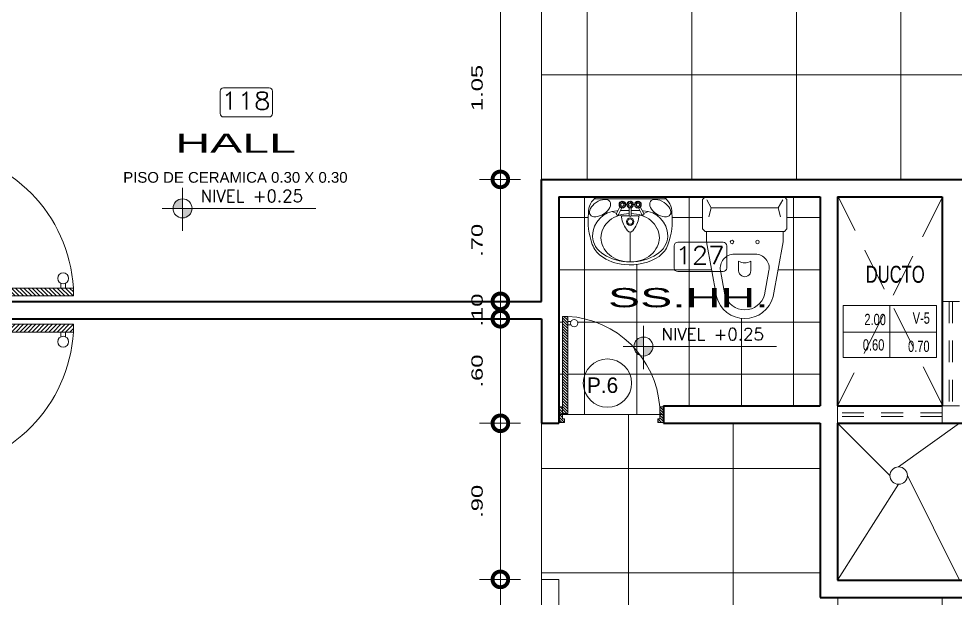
# Model space of a CAD drawing. Header units: inches. Extents: x 155.3 to 248.5, y 20.6 to 88.6.
# Drawn here: x 229.99 to 235.37, y 71.01 to 74.34 of the extents above; entities that cross this region are included whole.
import ezdxf
from ezdxf.enums import TextEntityAlignment as Align

# ---------------------------------------------------------------- set-up
doc = ezdxf.new("R2010")
doc.units = ezdxf.units.IN
doc.header["$MEASUREMENT"] = 0
doc.linetypes.add('CONTINUA', pattern=[0])
doc.linetypes.add('HIDDEN', pattern=[0.375, 0.25, -0.125])
for name, color, linetype in [('COTAS', 252, 'Continuous'), ('MOBILIARIO', 252, 'Continuous'), ('MURO', 7, 'Continuous'), ('PROYECCIONES', 252, 'Continuous'), ('PUERTAS', 23, 'Continuous'), ('TEXTOS PLANTA', 7, 'Continuous'), ('TEXTURAS', 251, 'Continuous'), ('VENTANAS', 40, 'Continuous')]:
    doc.layers.add(name, color=color, linetype=linetype)
doc.styles.add('Celso', font='swissel.ttf', dxfattribs={"width": 1.5})
doc.styles.add('ROMANS', font='romans', dxfattribs={"width": 1.1, "height": 1})
doc.styles.get("Standard").update_dxf_attribs({"font": 'arial.ttf'})
doc.dimstyles.new('PLANTA 1-50', dxfattribs={"dimtxt": 0.065, "dimasz": 0.18, "dimexe": 0.12, "dimexo": 0.12, "dimgap": 0.1, "dimtad": 2, "dimzin": 4, "dimdsep": 46, "dimtxsty": 'Celso', "dimblk": 'DOTSMALL', "dimcen": 0.065, "dimdle": 0.05, "dimclrd": 14, "dimclre": 251, "dimclrt": 256, "dimaunit": 1, "dimadec": 4, "dimazin": 1, "dimtfac": 1, "dimtix": 1, "dimtmove": 0, "dimatfit": 3, "dimldrblk": 'DOTSMALL', "dimfxl": 1, "dimlwd": 9, "dimlwe": 9, "dimarcsym": 0})
pattern_1 = [(315, (-96.529859, 5.184583), (-0.013258252, -0.013258252), [])]

# ---------------------------------------------------------------- blocks, each defined once
blk = doc.blocks.new('A$C2D8C4AFF')
at = {"lineweight": 0}
h = blk.add_hatch(dxfattribs=at)
h.set_pattern_fill('ANSI31', color=8, scale=0.15, angle=17, style=0)
h.set_pattern_definition(pattern_1)
h.paths.add_polyline_path([(0.035, 0.865), (0, 0.865), (0, 1.015), (0.055, 1.015), (0.055, 0.98), (0.035, 0.98)])
h = blk.add_hatch(dxfattribs=at)
h.set_pattern_fill('ANSI31', color=8, scale=0.15, angle=17, style=0)
h.set_pattern_definition(pattern_1)
h.paths.add_polyline_path([(1, 0.865), (0.965, 0.865), (0.965, 0.93), (0.965, 0.98), (0.945, 0.98), (0.945, 1.015), (1, 1.015)])
h = blk.add_hatch(dxfattribs=at)
h.set_pattern_fill('ANSI31', color=8, scale=0.15, angle=17, style=0)
h.set_pattern_definition(pattern_1)
h.paths.add_polyline_path([(0.965, 0), (0.915, 0), (0.915, 0.93), (0.965, 0.93)])
at = {"color": 32, "lineweight": 0}
for p, q in [((0, 0.865), (0, 1.015)), ((0.055, 1.015), (0, 1.015)), ((0.035, 0.865), (0.035, 0.98)), ((0.055, 0.98), (0.035, 0.98)), ((0.055, 0.98), (0.055, 1.015)), ((1, 1.015), (0.945, 1.015)), ((0.945, 0.98), (0.945, 1.015)), ((0.965, 0.98), (0.945, 0.98)), ((0.965, 0.865), (0.965, 0.98)), ((1, 0.865), (1, 1.015)), ((0.915, 0.93), (0.965, 0.93)), ((0.915, 0.93), (0.915, 0)), ((0.965, 0.93), (0.965, 0)), ((0, 0.865), (0.035, 0.865)), ((0.965, 0.865), (1, 0.865)), ((0.915, 0), (0.965, 0))]:
    blk.add_line(p, q, dxfattribs=at)
at = {"lineweight": 0}
for p, q in [((0.885, 0.08), (0.915, 0.08)), ((0.885, 0.05), (0.915, 0.05))]:
    blk.add_line(p, q, dxfattribs=at)
blk.add_circle((0.8534, 0.065), 0.035, dxfattribs=at)
blk.add_arc((0.9698, 0.9359), 0.9375, 184.33543, 266.64957, dxfattribs=at)
blk = doc.blocks.new('A$C073B50C9')
at = {"color": 40, "lineweight": 0}
for p, q in [((0, 0.47), (0.015, 0.485)), ((0.015, 0.485), (0.184, 0.485)), ((0.199, 0.47), (0.184, 0.485)), ((0, 0.015), (0, 0.47)), ((0.064, 0.435), (0.0173, 0.4605)), ((0.064, 0.435), (0.1155, 0.4484)), ((0.064, 0.05), (0.064, 0.435)), ((0.199, 0.015), (0.199, 0.47)), ((0.259, 0.4625), (0.199, 0.4625)), ((0.259, 0.4625), (0.5727, 0.405)), ((0.4234, 0.3815), (0.5619, 0.3562)), ((0.329, 0.1822), (0.329, 0.3028)), ((0.369, 0.2775), (0.424, 0.2775)), ((0.369, 0.2075), (0.424, 0.2075)), ((0.4234, 0.1035), (0.5619, 0.1288)), ((0.259, 0.0225), (0.5727, 0.08)), ((0, 0.015), (0.015, 0)), ((0.015, 0), (0.184, 0)), ((0.064, 0.05), (0.0173, 0.0245)), ((0.064, 0.05), (0.1155, 0.0366)), ((0.199, 0.015), (0.184, 0)), ((0.259, 0.0225), (0.199, 0.0225))]:
    blk.add_line(p, q, dxfattribs=at)
for centre in [(0.259, 0.3155), (0.259, 0.1695)]:
    blk.add_circle(centre, 0.01, dxfattribs=at)
for centre, radius, start, end in [((0.409, 0.3028), 0.08, 79.6164, 180), ((0.5313, 0.2425), 0.1677, 284.3033, 75.6967), ((0.5313, 0.2425), 0.1177, 285.0627, 74.9373), ((0.3127, 0.2425), 0.0663, 328.1092, 31.8908), ((0.424, 0.2425), 0.035, 270, 90), ((0.409, 0.1822), 0.08, 180, 280.3836)]:
    blk.add_arc(centre, radius, start, end, dxfattribs=at)
blk = doc.blocks.new('A$C304B3ECD')
at = {"color": 40, "lineweight": 0}
for p, q in [((0.2417, 0.3094), (0.2417, 0.3736)), ((0.2417, 0.2558), (0.2417, 0.3094)), ((0.0255, 0.2282), (0.0255, 0.2237)), ((0.2417, 0.2021), (0.2417, 0.2558)), ((0.458, 0.2282), (0.458, 0.2237)), ((0.1931, 0.1108), (0.1744, 0.1013)), ((0.1979, 0.1087), (0.2364, 0.1087)), ((0.247, 0.1087), (0.2856, 0.1087)), ((0.2904, 0.1108), (0.309, 0.1013)), ((0.1639, 0.096), (0.1391, 0.0834)), ((0.1833, 0.0584), (0.1636, 0.0966)), ((0.1741, 0.102), (0.1938, 0.0638)), ((0.1889, 0.05), (0.1807, 0.0552)), ((0.1941, 0.0539), (0.1912, 0.0632)), ((0.2006, 0.0536), (0.2043, 0.0625)), ((0.2344, 0.0509), (0.227, 0.0572)), ((0.2358, 0.1061), (0.2358, 0.0631)), ((0.2401, 0.0542), (0.2384, 0.0637)), ((0.2465, 0.0531), (0.2513, 0.0615)), ((0.2476, 0.0631), (0.2476, 0.1061)), ((0.2828, 0.0536), (0.2791, 0.0625)), ((0.2894, 0.0539), (0.2922, 0.0632)), ((0.3094, 0.102), (0.2897, 0.0638)), ((0.2946, 0.05), (0.3027, 0.0552)), ((0.3002, 0.0584), (0.3199, 0.0966)), ((0.3196, 0.096), (0.3443, 0.0834)), ((0.0493, 0), (0.4342, 0)), ((0.1874, 0.0436), (0.1778, 0.0424)), ((0.1904, 0.0378), (0.1839, 0.0307)), ((0.1965, 0.0352), (0.196, 0.0256)), ((0.2027, 0.0372), (0.2086, 0.0295)), ((0.2054, 0.0492), (0.214, 0.0536)), ((0.2062, 0.0427), (0.2157, 0.0406)), ((0.2322, 0.0448), (0.2225, 0.0448)), ((0.2344, 0.0387), (0.227, 0.0324)), ((0.2401, 0.0354), (0.2384, 0.0258)), ((0.2465, 0.0365), (0.2513, 0.0281)), ((0.2507, 0.0481), (0.2598, 0.0514)), ((0.2507, 0.0415), (0.2598, 0.0382)), ((0.2772, 0.0427), (0.2678, 0.0406)), ((0.278, 0.0492), (0.2694, 0.0536)), ((0.2807, 0.0372), (0.2749, 0.0295)), ((0.287, 0.0352), (0.2875, 0.0256)), ((0.293, 0.0378), (0.2996, 0.0307)), ((0.296, 0.0436), (0.3056, 0.0424))]:
    blk.add_line(p, q, dxfattribs=at)
at = {"color": 40, "linetype": 'Continuous', "lineweight": 0}
blk.add_line((0.037, 0.0116), (0.4465, 0.0116), dxfattribs=at)
at = {"color": 40, "lineweight": 0}
for centre, radius in [((0.2417, 0.1422), 0.0217), ((0.2417, 0.1422), 0.0152), ((0.1969, 0.0448), 0.0192), ((0.1969, 0.0448), 0.00955), ((0.2417, 0.0448), 0.0192), ((0.2417, 0.0448), 0.00955), ((0.2865, 0.0448), 0.0192), ((0.2865, 0.0448), 0.0184), ((0.2865, 0.0448), 0.00955), ((0.1969, 0.0448), 0.00879), ((0.2417, 0.0448), 0.00879), ((0.2865, 0.0448), 0.00879)]:
    blk.add_circle(centre, radius, dxfattribs=at)
for centre, radius, start, end in [((0.1571, 0.2265), 0.1408, 125.1623, 159.7316), ((0.3266, 0.2259), 0.1408, 20.125, 53.8027), ((0.4063, 0.1344), 0.4065, 159.7316, 185.8167), ((0.0771, 0.1344), 0.4065, 354.1833, 20.125), ((0.1715, 0.2259), 0.1461, 180.8633, 267.9153), ((0.3119, 0.2259), 0.1461, 272.0847, 359.1367), ((0.3545, 0.0906), 0.1649, 140.7046, 171.1857), ((0.2417, 0.1829), 0.0192, 39.2954, 140.7046), ((0.129, 0.0906), 0.1649, 8.8143, 39.2954), ((0.1979, 0.115), 0.00639, 172.4409, 270), ((0.2417, 0.1061), 0.0059, 0, 180), ((0.2856, 0.115), 0.00639, 270, 7.5591), ((0.1121, 0.0905), 0.1101, 178.564, 235.2403), ((0.1688, 0.0993), 0.0059, 27.2616, 207.2616), ((0.2248, 0.9222), 0.8444, 266.0203, 266.4396), ((0.1526, 0.0548), 0.0281, 333.7434, 0.7798), ((0.1694, 0.081), 0.0281, 293.7434, 320.7798), ((0.2248, 0.9222), 0.8444, 267.3672, 270.7496), ((0.1991, 0.0902), 0.0281, 253.7434, 280.7798), ((0.2278, 0.0782), 0.0281, 213.7434, 240.7798), ((0.199, 0.0603), 0.0281, 326.4818, 353.5182), ((0.219, 0.0842), 0.0281, 286.4818, 313.5182), ((0.2496, 0.0896), 0.0281, 246.4818, 273.5182), ((0.2586, 0.9222), 0.8444, 269.2504, 272.6328), ((0.2765, 0.074), 0.0281, 206.4818, 233.5182), ((0.2557, 0.0782), 0.0281, 299.2202, 326.2566), ((0.2844, 0.0902), 0.0281, 259.2202, 286.2566), ((0.314, 0.081), 0.0281, 219.2202, 246.2566), ((0.3309, 0.0548), 0.0281, 179.2202, 206.2566), ((0.3146, 0.0993), 0.0059, 332.7384, 152.7384), ((0.2586, 0.9222), 0.8444, 273.5604, 273.9797), ((0.3714, 0.0905), 0.1101, 304.7597, 1.436), ((0.1565, 0.024), 0.0281, 13.7434, 40.7798), ((0.1793, 0.0029), 0.0281, 53.7434, 80.7798), ((0.2104, 0.0014), 0.0281, 93.7434, 120.7798), ((0.2351, 0.0202), 0.0281, 133.7434, 160.7798), ((0.242, 0.0505), 0.0281, 173.7434, 200.7798), ((0.199, 0.0292), 0.0281, 6.4818, 33.5182), ((0.219, 0.0054), 0.0281, 46.4818, 73.5182), ((0.2496, 0), 0.0281, 86.4818, 113.5182), ((0.2765, 0.0156), 0.0281, 126.4818, 153.5182), ((0.2872, 0.0448), 0.0281, 166.4818, 193.5182), ((0.2414, 0.0505), 0.0281, 339.2202, 6.2566), ((0.2483, 0.0202), 0.0281, 19.2202, 46.2566), ((0.273, 0.0014), 0.0281, 59.2202, 86.2566), ((0.3041, 0.0029), 0.0281, 99.2202, 126.2566), ((0.3269, 0.024), 0.0281, 139.2202, 166.2566)]:
    blk.add_arc(centre, radius, start, end, dxfattribs=at)
at = {"color": 40, "linetype": 'Continuous', "lineweight": 0}
for centre, radius, start, end in [((0.2148, 0.222), 0.1439, 129.6136, 153.414), ((0.2311, 0.2023), 0.1695, 108.9234, 129.6136), ((0.2417, 0.1713), 0.2023, 90, 108.9234), ((0.2417, 0.1713), 0.2023, 71.0766, 90), ((0.2523, 0.2023), 0.1695, 50.3864, 71.0766), ((0.2687, 0.222), 0.1439, 26.586, 50.3864), ((0.1896, 0.2346), 0.1158, 153.4141, 179.9999), ((0.2939, 0.2346), 0.1158, 0.0001, 26.5859), ((0.1896, 0.2346), 0.1158, 180, 206.5859), ((0.2939, 0.2346), 0.1158, 333.4141, 360), ((0.2148, 0.2472), 0.1439, 206.586, 230.3864), ((0.2687, 0.2472), 0.1439, 309.6136, 333.414), ((0.2311, 0.2669), 0.1695, 230.3864, 251.0766), ((0.2523, 0.2669), 0.1695, 288.9234, 309.6136), ((0.2417, 0.2979), 0.2023, 251.0766, 268.3294), ((0.2417, 0.2979), 0.2023, 271.6706, 288.9234)]:
    blk.add_arc(centre, radius, start, end, dxfattribs=at)
at = {"color": 40, "lineweight": 0, "extrusion": (0, 0, -1)}
blk.add_ellipse((0.2417, 0.2251), major_axis=(0.2163, 0), ratio=0.686274, start_param=3.162657, end_param=6.262121, dxfattribs=at)
at = {"color": 40, "linetype": 'Continuous', "lineweight": 0, "extrusion": (0, 0, -1)}
blk.add_ellipse((0.0688, 0.065), major_axis=(-0.0569, 0.0373), ratio=0.582158, start_param=3.141593, end_param=9.424778, dxfattribs=at)
at = {"color": 40, "linetype": 'Continuous', "lineweight": 0}
blk.add_ellipse((0.4146, 0.065), major_axis=(0.0569, 0.0373), ratio=0.582158, start_param=1.570796326794912, end_param=7.853981633974498, dxfattribs=at)
at = {"color": 40, "lineweight": 0}
blk.add_open_spline([(0.076, 0.3416), (0.1277, 0.378), (0.2029, 0.3959), (0.3252, 0.3838), (0.3734, 0.366), (0.4097, 0.3395)], degree=3, knots=[3.907004, 3.907004, 3.907004, 3.907004, 4.855717, 4.855717, 5.532923, 5.532923, 5.532923, 5.532923], dxfattribs=at)
blk = doc.blocks.new('_DotSmall')
at = {"color": 0, "linetype": 'ByBlock', "lineweight": 0, "const_width": 0.5}
blk.add_lwpolyline([(-0.0625, 0, 1), (0.0625, 0, 1)], format="xyb", close=True, dxfattribs=at)
blk = doc.blocks.new('*D426')
at = {"layer": 'COTAS', "color": 14, "linetype": 'CONTINUA', "lineweight": 9, "transparency": 16777216}
blk.add_line((232.757, 69.973), (232.757, 71.173), dxfattribs=at)
at = {"layer": 'COTAS', "color": 251, "linetype": 'Continuous', "lineweight": 9, "transparency": 16777216}
blk.add_line((232.8727, 71.123), (232.637, 71.123), dxfattribs=at)
at = {"layer": 'COTAS', "color": 251, "linetype": 'CONTINUA', "lineweight": 9, "transparency": 16777216}
blk.add_line((232.8727, 70.023), (232.637, 70.023), dxfattribs=at)
at = {"layer": 'Defpoints', "color": 0, "lineweight": 0, "transparency": 16777216}
for p in [(232.757, 71.123), (232.9927, 71.123), (232.9927, 70.023)]:
    blk.add_point(p, dxfattribs=at)
at = {"layer": 'COTAS', "color": 14, "lineweight": 9, "transparency": 16777216, "xscale": 0.18, "yscale": 0.18, "zscale": 0.18}
for p, rotation in [((232.757, 71.123), 90), ((232.757, 70.023), 270)]:
    blk.add_blockref('_DotSmall', p, dxfattribs=dict(at, rotation=rotation))
at = {"layer": 'COTAS', "lineweight": 0, "transparency": 16777216, "insert": (232.6236, 70.573), "char_height": 0.065, "attachment_point": 5, "rotation": 90, "style": 'Celso'}
blk.add_mtext('1.10', dxfattribs=at)
blk = doc.blocks.new('*D427')
at = {"layer": 'COTAS', "color": 14, "linetype": 'CONTINUA', "lineweight": 9, "transparency": 16777216}
blk.add_line((232.757, 71.073), (232.757, 72.0689), dxfattribs=at)
at = {"layer": 'COTAS', "color": 251, "linetype": 'Continuous', "lineweight": 9, "transparency": 16777216}
blk.add_line((232.8727, 72.0189), (232.637, 72.0189), dxfattribs=at)
at = {"layer": 'COTAS', "color": 251, "linetype": 'CONTINUA', "lineweight": 9, "transparency": 16777216}
blk.add_line((232.8727, 71.123), (232.637, 71.123), dxfattribs=at)
at = {"layer": 'Defpoints', "color": 0, "lineweight": 0, "transparency": 16777216}
for p in [(232.757, 72.0189), (232.9927, 72.0189), (232.9927, 71.123)]:
    blk.add_point(p, dxfattribs=at)
at = {"layer": 'COTAS', "color": 14, "lineweight": 9, "transparency": 16777216, "xscale": 0.18, "yscale": 0.18, "zscale": 0.18}
for p, rotation in [((232.757, 72.0189), 90), ((232.757, 71.123), 270)]:
    blk.add_blockref('_DotSmall', p, dxfattribs=dict(at, rotation=rotation))
at = {"layer": 'COTAS', "lineweight": 0, "transparency": 16777216, "insert": (232.6236, 71.5709), "char_height": 0.065, "attachment_point": 5, "rotation": 90, "style": 'Celso'}
blk.add_mtext('.90', dxfattribs=at)
blk = doc.blocks.new('*D428')
at = {"layer": 'COTAS', "color": 251, "linetype": 'Continuous', "lineweight": 9, "transparency": 16777216}
blk.add_line((232.8727, 72.6189), (232.637, 72.6189), dxfattribs=at)
at = {"layer": 'COTAS', "color": 14, "linetype": 'CONTINUA', "lineweight": 9, "transparency": 16777216}
blk.add_line((232.757, 71.9689), (232.757, 72.6689), dxfattribs=at)
at = {"layer": 'COTAS', "color": 251, "linetype": 'CONTINUA', "lineweight": 9, "transparency": 16777216}
blk.add_line((232.8727, 72.0189), (232.637, 72.0189), dxfattribs=at)
at = {"layer": 'Defpoints', "color": 0, "lineweight": 0, "transparency": 16777216}
for p in [(232.757, 72.6189), (232.9927, 72.6189), (232.9927, 72.0189)]:
    blk.add_point(p, dxfattribs=at)
at = {"layer": 'COTAS', "color": 14, "lineweight": 9, "transparency": 16777216, "xscale": 0.18, "yscale": 0.18, "zscale": 0.18}
for p, rotation in [((232.757, 72.6189), 90), ((232.757, 72.0189), 270)]:
    blk.add_blockref('_DotSmall', p, dxfattribs=dict(at, rotation=rotation))
at = {"layer": 'COTAS', "lineweight": 0, "transparency": 16777216, "insert": (232.6236, 72.3189), "char_height": 0.065, "attachment_point": 5, "rotation": 90, "style": 'Celso'}
blk.add_mtext('.60', dxfattribs=at)
blk = doc.blocks.new('*D429')
at = {"layer": 'COTAS', "color": 14, "linetype": 'CONTINUA', "lineweight": 9, "transparency": 16777216}
for p, q in [((232.757, 72.7189), (232.757, 72.8989)), ((232.757, 72.6189), (232.757, 72.7189)), ((232.757, 72.6189), (232.757, 72.4389))]:
    blk.add_line(p, q, dxfattribs=at)
at = {"layer": 'COTAS', "color": 251, "linetype": 'Continuous', "lineweight": 9, "transparency": 16777216}
blk.add_line((232.8727, 72.7189), (232.637, 72.7189), dxfattribs=at)
at = {"layer": 'COTAS', "color": 251, "linetype": 'CONTINUA', "lineweight": 9, "transparency": 16777216}
blk.add_line((232.8727, 72.6189), (232.637, 72.6189), dxfattribs=at)
at = {"layer": 'Defpoints', "color": 0, "lineweight": 0, "transparency": 16777216}
for p in [(232.757, 72.7189), (232.9927, 72.7189), (232.9927, 72.6189)]:
    blk.add_point(p, dxfattribs=at)
at = {"layer": 'COTAS', "color": 14, "lineweight": 9, "transparency": 16777216, "xscale": 0.18, "yscale": 0.18, "zscale": 0.18}
for p, rotation in [((232.757, 72.7189), 270), ((232.757, 72.6189), 90)]:
    blk.add_blockref('_DotSmall', p, dxfattribs=dict(at, rotation=rotation))
at = {"layer": 'COTAS', "lineweight": 0, "transparency": 16777216, "insert": (232.6236, 72.6689), "char_height": 0.065, "attachment_point": 5, "rotation": 90, "style": 'Celso'}
blk.add_mtext('.10', dxfattribs=at)
blk = doc.blocks.new('*D430')
at = {"layer": 'COTAS', "color": 14, "linetype": 'CONTINUA', "lineweight": 9, "transparency": 16777216}
blk.add_line((232.757, 72.6689), (232.757, 73.4689), dxfattribs=at)
at = {"layer": 'COTAS', "color": 251, "linetype": 'Continuous', "lineweight": 9, "transparency": 16777216}
blk.add_line((232.8727, 73.4189), (232.637, 73.4189), dxfattribs=at)
at = {"layer": 'COTAS', "color": 251, "linetype": 'CONTINUA', "lineweight": 9, "transparency": 16777216}
blk.add_line((232.8727, 72.7189), (232.637, 72.7189), dxfattribs=at)
at = {"layer": 'Defpoints', "color": 0, "lineweight": 0, "transparency": 16777216}
for p in [(232.757, 73.4189), (232.9927, 73.4189), (232.9927, 72.7189)]:
    blk.add_point(p, dxfattribs=at)
at = {"layer": 'COTAS', "color": 14, "lineweight": 9, "transparency": 16777216, "xscale": 0.18, "yscale": 0.18, "zscale": 0.18}
for p, rotation in [((232.757, 73.4189), 90), ((232.757, 72.7189), 270)]:
    blk.add_blockref('_DotSmall', p, dxfattribs=dict(at, rotation=rotation))
at = {"layer": 'COTAS', "lineweight": 0, "transparency": 16777216, "insert": (232.6236, 73.0689), "char_height": 0.065, "attachment_point": 5, "rotation": 90, "style": 'Celso'}
blk.add_mtext('.70', dxfattribs=at)
blk = doc.blocks.new('*D431')
at = {"layer": 'COTAS', "color": 14, "linetype": 'CONTINUA', "lineweight": 9, "transparency": 16777216}
blk.add_line((232.757, 73.3689), (232.757, 74.5189), dxfattribs=at)
at = {"layer": 'COTAS', "color": 251, "linetype": 'Continuous', "lineweight": 9, "transparency": 16777216}
blk.add_line((232.8727, 74.4689), (232.637, 74.4689), dxfattribs=at)
at = {"layer": 'COTAS', "color": 251, "linetype": 'CONTINUA', "lineweight": 9, "transparency": 16777216}
blk.add_line((232.8727, 73.4189), (232.637, 73.4189), dxfattribs=at)
at = {"layer": 'Defpoints', "color": 0, "lineweight": 0, "transparency": 16777216}
for p in [(232.757, 74.4689), (232.9927, 74.4689), (232.9927, 73.4189)]:
    blk.add_point(p, dxfattribs=at)
at = {"layer": 'COTAS', "color": 14, "lineweight": 9, "transparency": 16777216, "xscale": 0.18, "yscale": 0.18, "zscale": 0.18}
for p, rotation in [((232.757, 74.4689), 90), ((232.757, 73.4189), 270)]:
    blk.add_blockref('_DotSmall', p, dxfattribs=dict(at, rotation=rotation))
at = {"layer": 'COTAS', "lineweight": 0, "transparency": 16777216, "insert": (232.6236, 73.9439), "char_height": 0.065, "attachment_point": 5, "rotation": 90, "style": 'Celso'}
blk.add_mtext('1.05', dxfattribs=at)

msp = doc.modelspace()

# ---------------------------------------------------------------- hatches: boundary and pattern name
at = {"layer": 'TEXTOS PLANTA', "lineweight": 9}
h = msp.add_hatch(color=7, dxfattribs=at)
h.paths.add_polyline_path([(230.8782, 73.2526), (230.9328, 73.2526), (230.9328, 73.3072, 0.414214)])
h.paths.add_polyline_path([(230.9328, 73.2526), (230.9328, 73.1979, 0.414214), (230.9875, 73.2526)])
h = msp.add_hatch(color=7, dxfattribs=at)
h.paths.add_polyline_path([(233.5234, 72.4596), (233.578, 72.4596), (233.578, 72.5142, 0.414214)])
h.paths.add_polyline_path([(233.578, 72.4596), (233.578, 72.405, 0.414214), (233.6326, 72.4596)])
at = {"layer": 'TEXTURAS', "lineweight": 0}
h = msp.add_hatch(dxfattribs=at)
h.set_pattern_fill('_USER', color=251, scale=0.6, angle=90, style=0, double=1, pattern_type=0)
h.set_pattern_definition([(90, (236.8556, 73.4189), (0.6, 4e-17), []), (7e-15, (236.8556, 73.4189), (7e-17, -0.6), [])])
h.paths.add_polyline_path([(235.0927, 76.1689), (235.1342, 76.1689), (235.1342, 76.197), (235.1182, 76.197), (235.1182, 76.2291), (235.8647, 76.2291), (235.8647, 76.197), (235.8486, 76.197), (235.8486, 76.1689), (235.8928, 76.1689), (235.9927, 76.1689), (236.0369, 76.1689), (236.0369, 76.197), (236.0208, 76.197), (236.0208, 76.2291), (236.7673, 76.2291), (236.7673, 76.197), (236.7513, 76.197), (236.7513, 76.1689), (236.7954, 76.1689), (236.7954, 75.5689), (236.7954, 75.5247), (236.8235, 75.5247), (236.8235, 75.5408), (236.8556, 75.5408), (236.8556, 74.7943), (236.8235, 74.7943), (236.8235, 74.8103), (236.7954, 74.8103), (236.7954, 74.7662), (236.7954, 74.0144), (236.2839, 74.0144), (236.2839, 75.3144), (235.0927, 75.3144)])
h.paths.add_polyline_path([(232.9927, 74.4689), (233.0927, 74.4689), (233.1257, 74.4739), (233.1257, 74.4949), (233.1137, 74.4949), (233.1137, 74.5189), (233.6717, 74.5189), (233.6717, 74.4949), (233.6597, 74.4949), (233.6597, 74.4739), (233.6927, 74.4739), (233.6927, 74.4689), (235.0927, 74.4689), (235.0927, 74.5689), (235.0927, 74.6019), (235.0717, 74.6019), (235.0717, 74.5899), (235.0427, 74.5899), (235.0427, 75.1479), (235.0717, 75.1479), (235.0717, 75.1359), (235.0927, 75.1359), (235.0927, 75.1689), (235.0927, 75.3144), (236.2839, 75.3144), (236.2839, 74.0144), (236.7954, 74.0144), (236.7954, 73.4189), (232.9927, 73.4189)])
h = msp.add_hatch(dxfattribs=at)
h.set_pattern_fill('_USER', color=251, scale=0.3, angle=90, style=0, double=1, pattern_type=0)
h.set_pattern_definition([(90, (397.93994, 0), (0.3, 2e-17), []), (7e-15, (397.93994, 0), (4e-17, -0.3), [])])
edge = h.paths.add_edge_path()
edge.add_line((233.0927, 73.3189), (233.3093, 73.3189))
edge.add_arc((233.3721, 73.2284), 0.1101, 484.7597, 541.436)
edge.add_arc((233.6664, 73.1844), 0.4065, 534.1833, 560.125)
edge.add_arc((233.4169, 73.093), 0.1408, 200.125, 233.8027)
edge.add_spline(control_points=[(233.3338, 72.9794), (233.3701, 72.9529), (233.4183, 72.9351), (233.5406, 72.923), (233.6158, 72.9409), (233.6675, 72.9773)], knot_values=[3.907004, 3.907004, 3.907004, 3.907004, 4.58421, 4.58421, 5.532923, 5.532923, 5.532923, 5.532923], degree=3, periodic=0)
edge.add_arc((233.5864, 73.0924), 0.1408, 305.1623, 339.7316)
edge.add_arc((233.3372, 73.1844), 0.4065, 339.7316, 365.8167)
edge.add_arc((233.6314, 73.2284), 0.1101, 358.564, 415.2403)
edge.add_line((233.6942, 73.3189), (233.9319, 73.3189))
edge.add_line((233.9319, 73.3189), (233.9169, 73.3039))
edge.add_line((233.9169, 73.3039), (233.9169, 73.1349))
edge.add_line((233.9169, 73.1349), (233.9319, 73.1199))
edge.add_line((233.9319, 73.1199), (233.9394, 73.1199))
edge.add_line((233.9394, 73.1199), (233.9394, 73.0599))
edge.add_line((233.9394, 73.0599), (233.9969, 72.7462))
edge.add_arc((234.1594, 72.7876), 0.1677, 194.3033, 345.6967)
edge.add_line((234.3219, 72.7462), (234.3794, 73.0599))
edge.add_line((234.3794, 73.0599), (234.3794, 73.1199))
edge.add_line((234.3794, 73.1199), (234.3869, 73.1199))
edge.add_line((234.3869, 73.1199), (234.4019, 73.1349))
edge.add_line((234.4019, 73.1349), (234.4019, 73.3039))
edge.add_line((234.4019, 73.3039), (234.3869, 73.3189))
edge.add_line((234.3869, 73.3189), (234.5927, 73.3189))
edge.add_line((234.5927, 73.3189), (234.5927, 72.1189))
edge.add_line((234.5927, 72.1189), (233.6927, 72.1189))
edge.add_line((233.6927, 72.1189), (233.6927, 72.1139))
edge.add_line((233.6927, 72.1139), (233.6717, 72.1139))
edge.add_arc((233.1109, 72.0714), 0.5625, 364.3354, 446.6496)
edge.add_line((233.1437, 72.6329), (233.1137, 72.6329))
edge.add_line((233.1137, 72.6329), (233.1137, 72.1139))
edge.add_line((233.1137, 72.1139), (233.0927, 72.1139))
edge.add_line((233.0927, 72.1139), (233.0927, 73.3189))
h.paths.add_polyline_path([(233.1437, 72.5849), (233.1617, 72.5849, 0.799884), (233.2017, 72.5939, 0.799884), (233.1617, 72.6029), (233.1437, 72.6029), (233.1437, 72.6329, -0.375448), (233.6717, 72.1139), (233.6717, 72.0689), (233.1137, 72.0689), (233.1137, 72.0749), (233.1437, 72.0749)])
h = msp.add_hatch(dxfattribs=at)
h.set_pattern_fill('_USER', color=251, scale=0.6, angle=90, style=0, double=1, pattern_type=0)
h.set_pattern_definition([(90, (399.6928, -0.8402), (0.6, 4e-17), []), (7e-15, (399.6928, -0.8402), (7e-17, -0.6), [])])
h.paths.add_polyline_path([(233.0927, 71.123), (232.9927, 71.123), (232.9927, 72.0189), (233.0927, 72.0189), (233.1257, 72.0239), (233.1257, 72.0449), (233.1137, 72.0449), (233.1137, 72.0689), (233.6717, 72.0689), (233.6717, 72.0449), (233.6597, 72.0449), (233.6597, 72.0239), (233.6927, 72.0239), (233.6927, 72.0189), (234.5927, 72.0189), (234.5927, 71.0189), (236.1954, 71.0189), (236.1954, 71.0239), (236.2284, 71.0239), (236.2284, 71.0449), (236.2164, 71.0449), (236.2164, 71.0689), (236.7744, 71.0689), (236.7744, 71.0449), (236.7624, 71.0449), (236.7624, 71.0239), (236.7954, 71.0239), (236.7954, 69.9676), (236.7956, 69.9236), (236.8236, 69.9236), (236.8236, 69.9396), (236.8556, 69.9396), (236.8556, 69.1956), (236.8236, 69.1956), (236.8236, 69.2116), (236.7956, 69.2116), (236.7956, 69.1676), (236.7513, 69.1676), (236.7513, 69.1395), (236.7673, 69.1395), (236.7673, 69.1074), (236.0208, 69.1074), (236.0208, 69.1395), (236.0369, 69.1395), (236.0369, 69.1676), (235.9927, 69.1676), (235.9927, 70.023), (233.0927, 70.023)])

# ---------------------------------------------------------------- linework, layer by layer
at = {"layer": 'MOBILIARIO', "color": 40, "lineweight": 0}
for p, q in [((234.9927, 71.7189), (234.6927, 72.0189)), ((235.0427, 71.7689), (235.3927, 72.0189)), ((235.0927, 71.7189), (235.3927, 71.1189)), ((235.0427, 71.6689), (234.6927, 71.1189))]:
    msp.add_line(p, q, dxfattribs=at)
msp.add_circle((235.0427, 71.7189), 0.05, dxfattribs=at)
at = {"layer": 'MURO', "color": 7, "lineweight": 40}
for p, q in [((232.9927, 72.7189), (232.9927, 73.4189)), ((232.9927, 73.4189), (236.7954, 73.4189)), ((233.0927, 73.3189), (233.0927, 72.0189)), ((233.0927, 73.3189), (234.5927, 73.3189)), ((234.5927, 73.3189), (234.5927, 72.1189)), ((234.6927, 73.3189), (234.6927, 72.1189)), ((234.6927, 73.3189), (235.2927, 73.3189)), ((235.2927, 73.3189), (235.2927, 72.1189)), ((229.3927, 72.7189), (232.9927, 72.7189)), ((229.3927, 72.6189), (232.9927, 72.6189)), ((232.9927, 72.6189), (232.9927, 72.0189)), ((233.6927, 72.1189), (233.6927, 72.0189)), ((233.6927, 72.1189), (234.5927, 72.1189)), ((234.6927, 72.1189), (235.2927, 72.1189)), ((232.9927, 72.0189), (233.0927, 72.0189)), ((233.6927, 72.0189), (234.5927, 72.0189)), ((234.5927, 72.0189), (234.5927, 71.0189)), ((234.6927, 72.0189), (234.6927, 71.1189)), ((234.6927, 72.0189), (236.7954, 72.0189)), ((234.6927, 71.1189), (236.1954, 71.1189)), ((234.5927, 71.0189), (236.1954, 71.0189))]:
    msp.add_line(p, q, dxfattribs=at)
at = {"layer": 'PROYECCIONES', "color": 252, "linetype": 'HIDDEN', "lineweight": 0}
for p, q in [((235.2954, 72.1189), (234.6954, 73.3189)), ((235.2927, 73.3135), (234.6927, 72.1189))]:
    msp.add_line(p, q, dxfattribs=at)
at = {"layer": 'PUERTAS', "lineweight": 0}
for p, q in [((233.0927, 71.123), (232.9927, 71.123)), ((232.9927, 70.023), (232.9927, 71.123)), ((233.0927, 70.023), (233.0927, 71.123))]:
    msp.add_line(p, q, dxfattribs=at)
at = {"layer": 'TEXTOS PLANTA', "color": 7, "lineweight": 9}
for p, q in [((230.9328, 73.3714), (230.9328, 73.1232)), ((230.8157, 73.2526), (231.6971, 73.2526)), ((233.578, 72.5784), (233.578, 72.3303)), ((233.4608, 72.4596), (234.3423, 72.4596))]:
    msp.add_line(p, q, dxfattribs=at)
for points in [[(231.4292, 73.9446), (231.1686, 73.9446, 0.414214), (231.1486, 73.9246), (231.1486, 73.7972, 0.414214), (231.1686, 73.7772), (231.4292, 73.7772, 0.414214), (231.4492, 73.7972), (231.4492, 73.9246, 0.414214)], [(234.0357, 73.0578), (233.7751, 73.0578, 0.414214), (233.7551, 73.0378), (233.7551, 72.9103, 0.414214), (233.7751, 72.8903), (234.0357, 72.8903, 0.414214), (234.0557, 72.9103), (234.0557, 73.0378, 0.414214)]]:
    msp.add_lwpolyline(points, format="xyb", close=True, dxfattribs=at)
for points in [[(235.2603, 72.6959), (234.7251, 72.6959), (234.7251, 72.3959), (235.2603, 72.3959), (235.2603, 72.6959)], [(234.9927, 72.6959), (234.9927, 72.3959)], [(235.2603, 72.5419), (234.7251, 72.5419)]]:
    msp.add_lwpolyline(points, dxfattribs=at)
for centre in [(230.9328, 73.2526), (233.578, 72.4596)]:
    msp.add_circle(centre, 0.0546, dxfattribs=at)
at = {"layer": 'TEXTOS PLANTA', "lineweight": 0}
msp.add_circle((233.3714, 72.2497), 0.1387, dxfattribs=at)
at = {"layer": 'TEXTURAS', "color": 251, "lineweight": 0}
for p, q in [((232.9927, 74.4689), (232.9927, 73.4189)), ((233.0927, 72.0689), (233.6927, 72.0689)), ((232.9927, 71.123), (232.9927, 72.0189))]:
    msp.add_line(p, q, dxfattribs=at)
at = {"layer": 'VENTANAS', "linetype": 'HIDDEN', "lineweight": 15, "ltscale": 0.25}
for p, q in [((235.3927, 72.7189), (235.2927, 72.7189)), ((234.6927, 72.1189), (234.6927, 72.0189)), ((235.3927, 72.1189), (235.2927, 72.1189)), ((235.2927, 72.1189), (235.2927, 72.0189))]:
    msp.add_line(p, q, dxfattribs=at)
at = {"layer": 'VENTANAS', "linetype": 'HIDDEN', "lineweight": 15, "ltscale": 0.5}
for p, q in [((235.3327, 72.7189), (235.3327, 72.1189)), ((235.3527, 72.7189), (235.3527, 72.1189)), ((235.2927, 72.0789), (234.6927, 72.0789)), ((235.2927, 72.0589), (234.6927, 72.0589))]:
    msp.add_line(p, q, dxfattribs=at)

# ---------------------------------------------------------------- block references
at = {"layer": 'MOBILIARIO', "lineweight": 0}
for name, p, rotation in [('A$C304B3ECD', (233.7435, 73.3189), 180), ('A$C073B50C9', (233.9169, 73.3189), 270)]:
    msp.add_blockref(name, p, dxfattribs=dict(at, rotation=rotation))
at = {"layer": 'PUERTAS', "lineweight": 0}
for p, xscale, yscale, zscale, rotation in [((230.3062, 73.6189), -0.9000000000000125, 0.9000000000000125, 0.9000000000000125, 90), ((230.3062, 71.7189), 0.9000000000000125, 0.9000000000000125, 0.9000000000000125, 90.00000000000001), ((233.6927, 72.6329), 0.600000000000018, 0.600000000000018, 0.600000000000018, 180)]:
    msp.add_blockref('A$C2D8C4AFF', p, dxfattribs=dict(at, xscale=xscale, yscale=yscale, zscale=zscale, rotation=rotation))

# ---------------------------------------------------------------- texts
at = {"width": 0.7}
msp.add_text('DUCTO', height=0.0973, dxfattribs=at).set_placement((234.8541, 72.8256))
at = {"layer": 'TEXTOS PLANTA', "color": 7, "lineweight": 9, "style": 'ROMANS', "width": 1.1}
for s, p in [('118', (231.2961, 73.8697)), ('127', (233.9025, 72.9828))]:
    msp.add_text(s, height=0.1, dxfattribs=at).set_placement(p, align=Align.MIDDLE_CENTER)
at = {"layer": 'TEXTOS PLANTA', "color": 7, "lineweight": 9}
for s, height, width, p in [('HALL', 0.11, 1.8, (230.8916, 73.572)), ('SS.HH.', 0.11, 1.8, (233.3746, 72.6851)), ('2.00', 0.06486, 0.7, (234.8461, 72.5824)), ('V-5', 0.06486, 0.7, (235.1233, 72.5905)), ('0.60', 0.06486, 0.7, (234.8372, 72.4365)), ('0.70', 0.06486, 0.7, (235.0967, 72.4283))]:
    msp.add_text(s, height=height, dxfattribs=dict(at, width=width)).set_placement(p)
msp.add_text('PISO DE CERAMICA 0.30 X 0.30', height=0.061427, dxfattribs=at).set_placement((230.5924, 73.3998))
at = {"layer": 'TEXTOS PLANTA', "color": 7, "lineweight": 9, "style": 'ROMANS'}
for p in [(231.0364, 73.2885), (233.6815, 72.4955)]:
    msp.add_text('NIVEL +0.25', height=0.07, dxfattribs=at).set_placement(p)
at = {"layer": 'TEXTOS PLANTA', "color": 7, "lineweight": 9, "insert": (233.433, 72.2369), "char_height": 0.088889, "width": 0.366667, "attachment_point": 6}
msp.add_mtext('{\\fCentury Gothic|b0|i0|c1|p15;P.6}', dxfattribs=at)

# ---------------------------------------------------------------- dimensions: what is measured, and where the dimension line sits
at = {"layer": 'COTAS', "lineweight": 0}
for base, p1, p2, picture, middle in [((232.757, 74.4689), (232.9927, 73.4189), (232.9927, 74.4689), '*D431', (232.6236, 73.9439)), ((232.757, 73.4189), (232.9927, 72.7189), (232.9927, 73.4189), '*D430', (232.6236, 73.0689)), ((232.757, 72.7189), (232.9927, 72.6189), (232.9927, 72.7189), '*D429', (232.6236, 72.6689)), ((232.757, 72.6189), (232.9927, 72.0189), (232.9927, 72.6189), '*D428', (232.6236, 72.3189)), ((232.757, 72.0189), (232.9927, 71.123), (232.9927, 72.0189), '*D427', (232.6236, 71.5709)), ((232.757, 71.123), (232.9927, 70.023), (232.9927, 71.123), '*D426', (232.6236, 70.573))]:
    dim = msp.add_linear_dim(base=base, p1=p1, p2=p2, angle=90, dimstyle='PLANTA 1-50', override={"dimtmove": 1}, dxfattribs=at)
    dim.commit()
    dim.dimension.update_dxf_attribs({"geometry": picture, "text_midpoint": middle})

doc.saveas('drawing.dxf')
